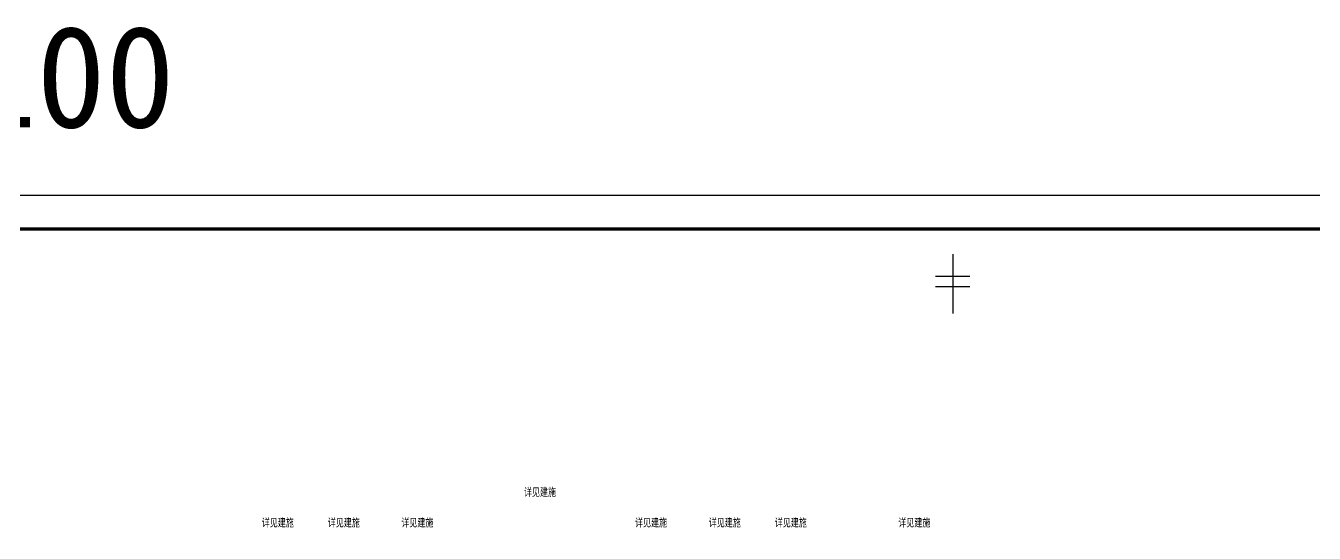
# Model space of a CAD drawing. Extents: x -518115 to 389031, y -231062 to 1628073.
# Drawn here: x 10941 to 48992, y 74212 to 89190 of the extents above; entities that cross this region are included whole.
import ezdxf

# ---------------------------------------------------------------- set-up
doc = ezdxf.new("R2010")
doc.units = 0
doc.header["$LTSCALE"] = 1000
doc.header["$MEASUREMENT"] = 0
doc.layers.add('PUB_TEXT', color=4, linetype='Continuous')
doc.layers.add('图框', color=140, linetype='Continuous')
doc.layers.add('yichutu', color=7, linetype='Continuous', true_color=0xffffff, plot=False)
doc.styles.add('_TCH_AXIS', font='COMPLEX', dxfattribs={"bigfont": 'GBCBIG'})
doc.styles.add('_TCH_LABEL', font='')
doc.styles.get('_TCH_LABEL').set_extended_font_data('SimHei')

# ---------------------------------------------------------------- blocks, each defined once
blk = doc.blocks.new('TK')
at = {"layer": '图框'}
blk.add_lwpolyline([(465375, 548714), (549475, 548714), (549475, 489314), (465375, 489314)], close=True, dxfattribs=at)
blk.add_lwpolyline([(465375, 548714), (549475, 548714), (549475, 489314), (465375, 489314)], close=True, dxfattribs=at)
at = {"layer": '图框', "const_width": 100}
blk.add_lwpolyline([(548475, 490314), (548475, 547714), (467875, 547714), (467875, 490314)], close=True, dxfattribs=at)
blk = doc.blocks.new('yct-841-594-84100-59399.9999999999-100-1000.0')
at = {"layer": 'yichutu', "color": 7, "true_color": 0xffffff}
blk.add_lwpolyline([(0, 0), (0, 59400), (84100, 59400), (84100, 0)], close=True, dxfattribs=at)
at = {"layer": 'yichutu', "color": 7, "true_color": 0xffffff, "style": '_TCH_LABEL'}
blk.add_text('A1 1:100', height=3000, dxfattribs=at).set_placement((0, 61400))

msp = doc.modelspace()

# ---------------------------------------------------------------- linework, layer by layer
for p, q in [((38316.6, 82451.4), (38316.6, 80700.4)), ((38316.6, 82451.4), (38316.6, 80700.4)), ((37809.2, 81794.8), (38824, 81794.8)), ((37809.2, 81794.8), (38824, 81794.8)), ((37809.2, 81491.5), (38824, 81491.5)), ((37809.2, 81491.5), (38824, 81491.5))]:
    msp.add_line(p, q)

# ---------------------------------------------------------------- block references
msp.add_blockref('TK', (-466360.9, -464523.6))
at = {"layer": 'yichutu'}
msp.add_blockref('yct-841-594-84100-59399.9999999999-100-1000.0', (-985.9, 24790.1), dxfattribs=at)

# ---------------------------------------------------------------- texts
at = {"layer": 'PUB_TEXT', "style": '_TCH_AXIS'}
for p in [(25654, 75284), (17911.7, 74384), (19861.5, 74384), (22031.7, 74384), (28933.9, 74384), (31112.2, 74384), (33062.1, 74384), (36708.4, 74384)]:
    msp.add_text('详见建施', height=236.31, dxfattribs=at).set_placement(p)

doc.saveas('drawing.dxf')
